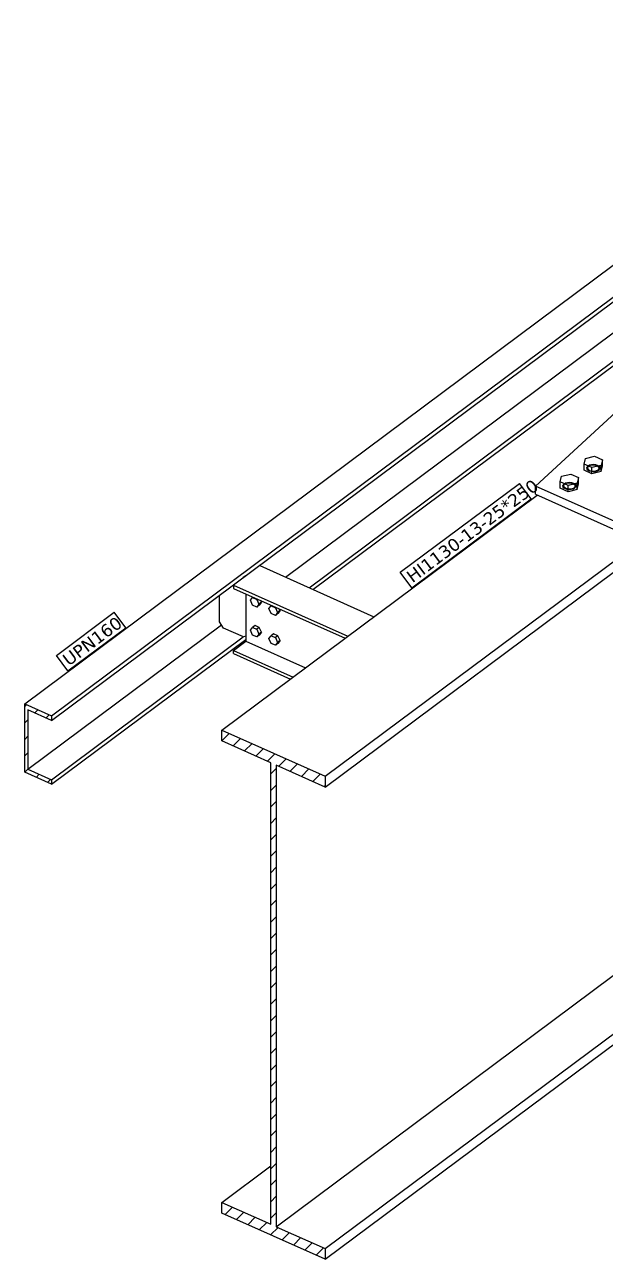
# Model space of a CAD drawing. Header units: millimetres. Extents: x 15962 to 71432, y 9666 to 72266.
# Drawn here: x 27229 to 28339, y 42023 to 44382 of the extents above; entities that cross this region are included whole.
import ezdxf

# ---------------------------------------------------------------- set-up
doc = ezdxf.new("R2010")
doc.units = ezdxf.units.MM
doc.header["$LTSCALE"] = 2
doc.styles.add('Arial Narrow', font='verdana.ttf', dxfattribs={"height": 0.2})

msp = doc.modelspace()

# ---------------------------------------------------------------- hatches: boundary and pattern name
at = {"linetype": 'Continuous'}
h = msp.add_hatch(dxfattribs=at)
h.set_pattern_fill('', scale=7, style=0, pattern_type=0)
h.set_pattern_definition([(45, (27229.195, 42953.843), (-15.7154, 15.7154), [])])
h.paths.add_polyline_path([(27229.1945, 43084.5061), (27229.1945, 42953.8435), (27280.5893, 42930.8765), (27280.5893, 42939.4512), (27235.1247, 42959.7682), (27235.1247, 43073.2814), (27280.5893, 43052.9644), (27280.5893, 43061.5391)])
h = msp.add_hatch(dxfattribs=at)
h.set_pattern_fill('', scale=7, style=0, pattern_type=0)
h.set_pattern_definition([(45, (27606.158, 43014.048), (-15.71545, 15.71545), [])])
h.paths.add_polyline_path([(27606.1582, 43034.4641), (27606.1582, 43014.048), (27699.8549, 42972.1774), (27699.8549, 42090.2046), (27606.1582, 42132.0752), (27606.1582, 42111.6591), (27803.8306, 42023.3246), (27803.8306, 42043.7406), (27710.1339, 42085.6112), (27710.1339, 42967.584), (27803.8306, 42925.7135), (27803.8306, 42946.1295)])

# ---------------------------------------------------------------- linework, layer by layer
at = {"color": 2, "linetype": 'Continuous'}
for p, q in [((27229.1945, 43084.5061), (28970.2367, 44382.2675)), ((27280.5893, 43061.5391), (29021.6315, 44359.3005)), ((27280.5893, 43052.9644), (29021.6315, 44350.7258)), ((28205.4916, 43500.6278), (28670.7147, 43929.9578)), ((27727.4997, 43326.7813), (28438.7649, 43856.9537)), ((27772.9644, 43306.4644), (28480.5594, 43833.901)), ((27780.1563, 43303.2505), (28485.4052, 43828.9383)), ((28205.4916, 43485.1116), (28205.4916, 43500.6278)), ((28403.6067, 43412.0824), (28205.4916, 43500.6278)), ((27606.1582, 43034.4641), (28208.7378, 43483.6608)), ((27803.8306, 42925.7135), (28567.1073, 43494.7028)), ((28205.4916, 43485.1116), (28403.6067, 43396.5662)), ((27803.8306, 42946.1295), (28426.5345, 43410.328)), ((27678.4715, 43348.6907), (27628.2697, 43311.2706)), ((27678.4715, 43348.6907), (27896.8006, 43251.1252)), ((27628.2697, 43311.2706), (27628.2697, 43305.2275)), ((27628.2697, 43311.2706), (27846.6014, 43213.704)), ((27650.6675, 43328.8182), (27646.9942, 43326.0802)), ((27647.4253, 43325.5491), (27646.9942, 43326.0802)), ((27651.0986, 43328.2872), (27650.6675, 43328.8182)), ((27601.5296, 43241.0504), (27601.5296, 43292.1911)), ((27628.2697, 43305.2275), (27841.5331, 43209.9257)), ((27651.84, 43294.6945), (27651.84, 43204.2203)), ((27609.4365, 43229.3506), (27601.5296, 43241.0504)), ((27235.1247, 42959.7682), (27605.1997, 43235.6197)), ((27647.3896, 43212.3903), (27609.4365, 43229.3506)), ((27280.5893, 42939.4512), (27646.9942, 43212.567)), ((27280.5893, 42930.8765), (27651.84, 43207.6043)), ((27628.2697, 43186.6511), (27651.84, 43204.2203)), ((27651.84, 43214.0405), (27647.3896, 43212.3903)), ((27651.84, 43204.2203), (27765.6529, 43153.3604)), ((27628.2697, 43180.608), (27628.2697, 43186.6511)), ((27628.2697, 43186.6511), (27742.0838, 43135.7906)), ((27628.2697, 43180.608), (27737.0154, 43132.0124)), ((27229.1945, 42953.8435), (27229.1945, 43084.5061)), ((27229.1945, 43084.5061), (27280.5893, 43061.5391)), ((27280.5893, 43052.9644), (27235.1247, 43073.2814)), ((27235.1247, 43073.2814), (27235.1247, 42959.7682)), ((27280.5893, 43061.5391), (27280.5893, 43052.9644)), ((27606.1582, 43014.048), (27606.1582, 43034.4641)), ((27606.1582, 43034.4641), (27803.8306, 42946.1295)), ((27699.8549, 42972.1774), (27606.1582, 43014.048)), ((27235.1247, 42959.7682), (27280.5893, 42939.4512)), ((27699.8549, 42090.2046), (27699.8549, 42972.1774)), ((27803.8306, 42925.7135), (27710.1339, 42967.584)), ((27710.1339, 42967.584), (27710.1339, 42085.6112)), ((27280.5893, 42930.8765), (27229.1945, 42953.8435)), ((27280.5893, 42939.4512), (27280.5893, 42930.8765)), ((27803.8306, 42946.1295), (27803.8306, 42925.7135)), ((27710.1339, 42085.6112), (28777.9848, 42881.6472)), ((27803.8306, 42043.7406), (28871.6816, 42839.7766)), ((27803.8306, 42023.3246), (28871.6816, 42819.3606)), ((27606.1582, 42132.0752), (27699.8549, 42201.9219)), ((27606.1582, 42111.6591), (27606.1582, 42132.0752)), ((27606.1582, 42132.0752), (27699.8549, 42090.2046)), ((27803.8306, 42023.3246), (27606.1582, 42111.6591)), ((27710.1339, 42085.6112), (27803.8306, 42043.7406)), ((27803.8306, 42043.7406), (27803.8306, 42023.3246))]:
    msp.add_line(p, q, dxfattribs=at)
at = {"color": 7, "linetype": 'Continuous'}
for p, q in [((28298.4861, 43542.8169), (28301.0282, 43553.7146)), ((28301.0282, 43553.7146), (28318.6517, 43557.8929)), ((28318.6517, 43557.8929), (28333.7332, 43551.1735)), ((28333.7332, 43551.1735), (28331.1911, 43540.2757)), ((28333.7332, 43539.3158), (28333.7332, 43551.1735)), ((28255.1973, 43519.4508), (28272.8208, 43523.6291)), ((28272.8208, 43523.6291), (28287.9023, 43516.9097)), ((28298.4861, 43530.9592), (28298.4861, 43542.8169)), ((28313.5676, 43536.0974), (28298.4861, 43542.8169)), ((28313.5676, 43524.2398), (28298.4861, 43530.9592)), ((28303.6149, 43535.3475), (28304.3389, 43537.5656)), ((28304.1141, 43533.1088), (28303.6149, 43535.3475)), ((28305.7874, 43531.0687), (28304.1141, 43533.1088)), ((28304.3389, 43537.5656), (28306.215, 43539.546)), ((28305.208, 43535.9846), (28307.4024, 43539.017)), ((28305.9347, 43532.7252), (28305.208, 43535.9846)), ((28308.4712, 43529.4269), (28305.7874, 43531.0687)), ((28309.3878, 43530.1122), (28305.9347, 43532.7252)), ((28306.215, 43539.546), (28309.0597, 43541.095)), ((28307.4024, 43539.017), (28311.9299, 43541.01)), ((28311.9026, 43528.3441), (28308.4712, 43529.4269)), ((28309.0597, 43541.095), (28312.5945, 43542.0607)), ((28314.642, 43528.8457), (28309.3878, 43530.1122)), ((28315.7459, 43527.9263), (28311.9026, 43528.3441)), ((28311.9299, 43541.01), (28317.5773, 43541.4294)), ((28312.5945, 43542.0607), (28316.4734, 43542.3488)), ((28331.1911, 43540.2757), (28313.5676, 43536.0974)), ((28313.5676, 43524.2398), (28313.5676, 43536.0974)), ((28331.1911, 43528.4181), (28313.5676, 43524.2398)), ((28320.2894, 43529.2651), (28314.642, 43528.8457)), ((28319.6248, 43528.2143), (28315.7459, 43527.9263)), ((28316.4734, 43542.3488), (28320.3167, 43541.931)), ((28317.5773, 43541.4294), (28322.8315, 43540.1629)), ((28323.1596, 43529.1801), (28319.6248, 43528.2143)), ((28324.8169, 43531.258), (28320.2894, 43529.2651)), ((28320.3167, 43541.931), (28323.7481, 43540.8482)), ((28322.8315, 43540.1629), (28326.2846, 43537.5499)), ((28326.0043, 43530.729), (28323.1596, 43529.1801)), ((28323.7481, 43540.8482), (28326.4319, 43539.2064)), ((28327.0113, 43534.2905), (28324.8169, 43531.258)), ((28327.8804, 43532.7095), (28326.0043, 43530.729)), ((28326.2846, 43537.5499), (28327.0113, 43534.2905)), ((28326.4319, 43539.2064), (28328.1052, 43537.1663)), ((28328.6043, 43534.9276), (28327.8804, 43532.7095)), ((28328.1052, 43537.1663), (28328.6043, 43534.9276)), ((28331.1911, 43528.4181), (28331.1911, 43540.2757)), ((28331.1911, 43528.4181), (28333.7332, 43539.3158)), ((28252.6553, 43508.5531), (28255.1973, 43519.4508)), ((28252.6553, 43496.6954), (28252.6553, 43508.5531)), ((28267.7367, 43501.8336), (28252.6553, 43508.5531)), ((28257.7841, 43501.0837), (28258.508, 43503.3018)), ((28258.2832, 43498.845), (28257.7841, 43501.0837)), ((28258.508, 43503.3018), (28260.3841, 43505.2822)), ((28259.3771, 43501.7208), (28261.5715, 43504.7532)), ((28260.1038, 43498.4614), (28259.3771, 43501.7208)), ((28260.3841, 43505.2822), (28263.2288, 43506.8311)), ((28261.5715, 43504.7532), (28266.099, 43506.7461)), ((28263.2288, 43506.8311), (28266.7636, 43507.7969)), ((28266.099, 43506.7461), (28271.7464, 43507.1656)), ((28266.7636, 43507.7969), (28270.6425, 43508.085)), ((28285.3602, 43506.0119), (28267.7367, 43501.8336)), ((28267.7367, 43489.9759), (28267.7367, 43501.8336)), ((28270.6425, 43508.085), (28274.4858, 43507.6672)), ((28271.7464, 43507.1656), (28277.0006, 43505.8991)), ((28274.4858, 43507.6672), (28277.9172, 43506.5844)), ((28277.0006, 43505.8991), (28280.4537, 43503.2861)), ((28277.9172, 43506.5844), (28280.601, 43504.9426)), ((28281.1804, 43500.0267), (28278.986, 43496.9942)), ((28280.4537, 43503.2861), (28281.1804, 43500.0267)), ((28280.601, 43504.9426), (28282.2743, 43502.9025)), ((28282.7735, 43500.6638), (28282.0495, 43498.4457)), ((28282.2743, 43502.9025), (28282.7735, 43500.6638)), ((28287.9023, 43516.9097), (28285.3602, 43506.0119)), ((28285.3602, 43494.1542), (28285.3602, 43506.0119)), ((28285.3602, 43494.1542), (28287.9023, 43505.052)), ((28287.9023, 43505.052), (28287.9023, 43516.9097)), ((28267.7367, 43489.9759), (28252.6553, 43496.6954)), ((28259.9565, 43496.8049), (28258.2832, 43498.845)), ((28262.6403, 43495.1631), (28259.9565, 43496.8049)), ((28263.5569, 43495.8484), (28260.1038, 43498.4614)), ((28266.0717, 43494.0803), (28262.6403, 43495.1631)), ((28268.8111, 43494.5819), (28263.5569, 43495.8484)), ((28269.915, 43493.6625), (28266.0717, 43494.0803)), ((28285.3602, 43494.1542), (28267.7367, 43489.9759)), ((28274.4585, 43495.0013), (28268.8111, 43494.5819)), ((28273.7939, 43493.9505), (28269.915, 43493.6625)), ((28277.3287, 43494.9163), (28273.7939, 43493.9505)), ((28278.986, 43496.9942), (28274.4585, 43495.0013)), ((28280.1734, 43496.4652), (28277.3287, 43494.9163)), ((28282.0495, 43498.4457), (28280.1734, 43496.4652)), ((27660.5181, 43282.4319), (27664.6267, 43287.9457)), ((27664.6267, 43287.9457), (27665.4946, 43288.5926)), ((27664.6267, 43287.9457), (27672.8438, 43284.2737)), ((27664.6267, 43273.2461), (27660.5181, 43282.4319)), ((27672.8438, 43269.5741), (27664.6267, 43273.2461)), ((27672.8438, 43284.2737), (27673.7117, 43284.9206)), ((27672.8438, 43284.2737), (27676.9523, 43275.0879)), ((27676.9523, 43275.0879), (27672.8438, 43269.5741)), ((27677.6925, 43273.1884), (27672.8438, 43269.5741)), ((27681.8011, 43278.7022), (27676.9523, 43275.0879)), ((27681.8011, 43278.7022), (27677.6925, 43273.1884)), ((27681.8011, 43278.7022), (27680.3457, 43281.9561)), ((27696.0992, 43266.5317), (27700.2077, 43272.0455)), ((27700.2077, 43257.3459), (27696.0992, 43266.5317)), ((27700.2077, 43272.0455), (27701.0756, 43272.6924)), ((27700.2077, 43272.0455), (27708.4248, 43268.3735)), ((27708.4248, 43268.3735), (27709.2927, 43269.0204)), ((27708.4248, 43268.3735), (27712.5333, 43259.1877)), ((27717.3821, 43262.8019), (27715.9267, 43266.0559)), ((27708.4248, 43253.6739), (27700.2077, 43257.3459)), ((27712.5333, 43259.1877), (27708.4248, 43253.6739)), ((27713.2736, 43257.2882), (27708.4248, 43253.6739)), ((27717.3821, 43262.8019), (27712.5333, 43259.1877)), ((27717.3821, 43262.8019), (27713.2736, 43257.2882)), ((27660.5181, 43225.267), (27664.6267, 43230.7808)), ((27664.6267, 43216.0812), (27660.5181, 43225.267)), ((27669.4754, 43234.395), (27664.6267, 43230.7808)), ((27664.6267, 43230.7808), (27672.8438, 43227.1088)), ((27672.8438, 43212.4092), (27664.6267, 43216.0812)), ((27677.6925, 43230.723), (27669.4754, 43234.395)), ((27677.6925, 43230.723), (27672.8438, 43227.1088)), ((27672.8438, 43227.1088), (27676.9523, 43217.923)), ((27676.9523, 43217.923), (27672.8438, 43212.4092)), ((27677.6925, 43216.0235), (27672.8438, 43212.4092)), ((27681.8011, 43221.5372), (27676.9523, 43217.923)), ((27681.8011, 43221.5372), (27677.6925, 43230.723)), ((27681.8011, 43221.5372), (27677.6925, 43216.0235)), ((27705.0565, 43218.4948), (27700.2077, 43214.8806)), ((27713.2736, 43214.8228), (27705.0565, 43218.4948)), ((27696.0992, 43209.3668), (27700.2077, 43214.8806)), ((27700.2077, 43200.181), (27696.0992, 43209.3668)), ((27700.2077, 43214.8806), (27708.4248, 43211.2086)), ((27708.4248, 43196.509), (27700.2077, 43200.181)), ((27713.2736, 43214.8228), (27708.4248, 43211.2086)), ((27708.4248, 43211.2086), (27712.5333, 43202.0228)), ((27712.5333, 43202.0228), (27708.4248, 43196.509)), ((27713.2736, 43200.1233), (27708.4248, 43196.509)), ((27717.3821, 43205.637), (27712.5333, 43202.0228)), ((27717.3821, 43205.637), (27713.2736, 43214.8228)), ((27717.3821, 43205.637), (27713.2736, 43200.1233))]:
    msp.add_line(p, q, dxfattribs=at)

# ---------------------------------------------------------------- next in the draw order: wipeouts: each hides what was drawn before it
at = {"color": 0}
for points in [[(28188.7762, 43477.5157), (28173.8343, 43497.5591), (27955.49, 43334.7886), (27970.432, 43314.7451)], [(27414.1938, 43231.1268), (27399.2539, 43251.1717), (27298.2658, 43175.9032), (27313.2057, 43155.8582)]]:
    msp.add_wipeout(points, dxfattribs=at)

# ---------------------------------------------------------------- next in the draw order: wipeouts: each hides what was drawn before it
for points in [[(28188.7762, 43477.5157), (28173.8343, 43497.5591), (27955.49, 43334.7886), (27970.432, 43314.7451)], [(27414.1938, 43231.1268), (27399.2539, 43251.1717), (27298.2658, 43175.9032), (27313.2057, 43155.8582)]]:
    msp.add_wipeout(points, dxfattribs=at)

# ---------------------------------------------------------------- next in the draw order: linework, layer by layer
at = {"color": 7, "linetype": 'Continuous'}
for p, q in [((27947.0938, 43336.0132), (28175.0612, 43505.9529)), ((28197.1748, 43476.2883), (28175.0612, 43505.9529)), ((27969.2075, 43306.3487), (28197.1748, 43476.2883)), ((27969.2075, 43306.3487), (27947.0938, 43336.0132)), ((27289.8685, 43177.1273), (27400.4743, 43259.5721)), ((27422.5867, 43229.9067), (27400.4743, 43259.5721)), ((27311.9809, 43147.4618), (27422.5867, 43229.9067)), ((27311.9809, 43147.4618), (27289.8685, 43177.1273))]:
    msp.add_line(p, q, dxfattribs=at)

# ---------------------------------------------------------------- next in the draw order: texts
at = {"color": 4, "style": 'Arial Narrow'}
for s, height, rotation, p in [('HI1130-13-25*250', 23.876953, 36.7036764, (27970.432, 43314.7451)), ('UPN160', 23.87695, 36.6979468, (27313.2057, 43155.8582))]:
    msp.add_text(s, height=height, rotation=rotation, dxfattribs=at).set_placement(p)

doc.saveas('drawing.dxf')
